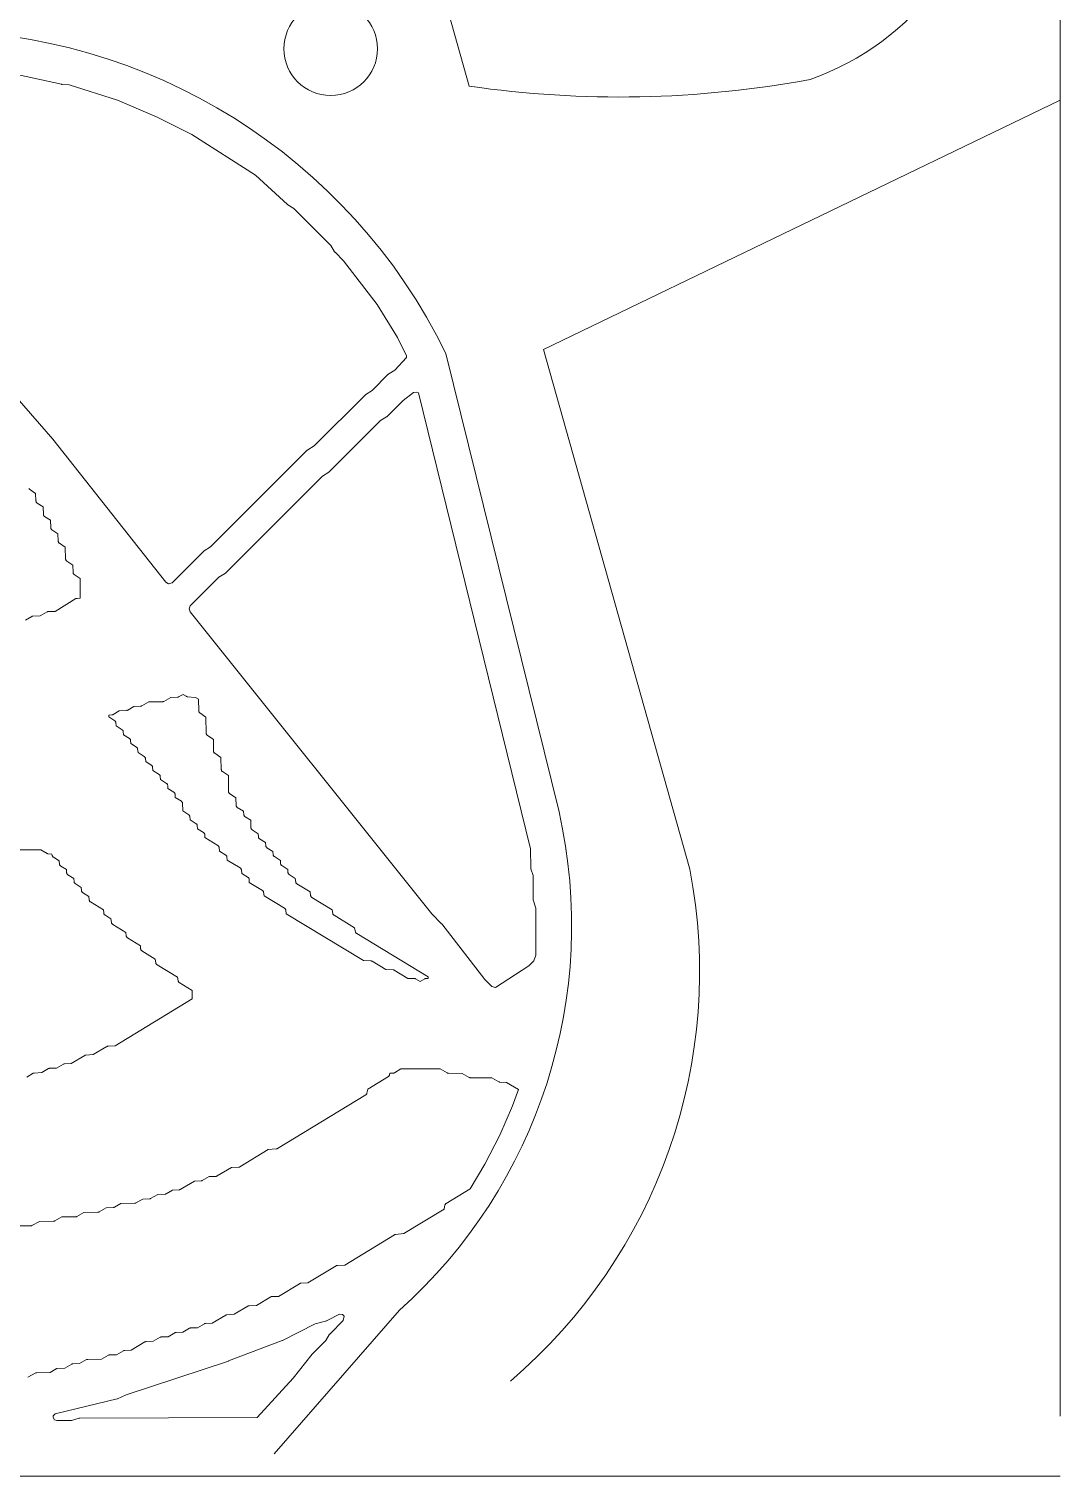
# Model space of a CAD drawing. Header units: inches. Extents: x 36 to 190, y -75 to 56.
# Drawn here: x 61.23 to 71.44, y -74.69 to -60.36 of the extents above; entities that cross this region are included whole.
import ezdxf

# ---------------------------------------------------------------- set-up
doc = ezdxf.new("R2010")
doc.units = ezdxf.units.IN
doc.layers.add('01_ORIGINAL_CAD', color=7, linetype='CONTINUOUS', lineweight=20)
doc.layers.add('03_ADDED_AREAS_SAME_COMPOSITION', color=7, linetype='CONTINUOUS', lineweight=15)

# ---------------------------------------------------------------- blocks, each defined once
blk = doc.blocks.new('07_SCALES')
at = {"layer": '01_ORIGINAL_CAD'}
for p, q in [((71.442, 55.9), (71.442, 17.906)), ((71.442, 17.312), (36.248, 17.312))]:
    blk.add_line(p, q, dxfattribs=at)
for points in [[(60.29, 39.74, -0.089338), (62.813, 42.944, -0.322066), (66.051, 42.944, -0.030946), (69.111, 38.833, -0.044664), (70.78, 33.554, -0.301674), (68.967, 31.144, -0.082145), (65.591, 31.078)], [(53.65, 30.945, -0.14301), (60.243, 31.63, -0.286424), (65.36, 28.431), (66.481, 23.89, -0.272091), (64.9, 18.954), (63.661, 17.533)]]:
    blk.add_lwpolyline(points, format="xyb", dxfattribs=at)
for points in [[(65.18, 32.538), (65.591, 31.078)], [(71.442, 30.938), (66.326, 28.468)], [(66.326, 28.468), (67.775, 23.323)]]:
    blk.add_lwpolyline(points, dxfattribs=at)
blk.add_circle((64.22, 31.448), 0.463, dxfattribs=at)
blk.add_arc((62.535, 22.313), 5.337, 310.4718, 10.9016, dxfattribs=at)
at = {"layer": '03_ADDED_AREAS_SAME_COMPOSITION'}
for points in [[(61.008, 31.216), (61.555, 31.096), (61.559, 31.095), (61.631, 31.091), (62.11, 30.94), (62.502, 30.771), (62.844, 30.599), (63.474, 30.196), (63.791, 29.905), (63.795, 29.902), (63.856, 29.865), (64.222, 29.499), (64.259, 29.438), (64.261, 29.435), (64.263, 29.433), (64.348, 29.348), (64.68, 28.914), (64.881, 28.587), (64.969, 28.407), (64.969, 28.39), (64.856, 28.265), (64.795, 28.227), (64.792, 28.226), (64.79, 28.224), (64.631, 28.065), (64.567, 28.025), (64.565, 28.024), (64.563, 28.022), (64.056, 27.515), (63.992, 27.475), (63.99, 27.474), (63.988, 27.472), (63.031, 26.515), (62.967, 26.475), (62.965, 26.474), (62.963, 26.472), (62.651, 26.16), (62.614, 26.149), (62.588, 26.166), (61.469, 27.581), (61.468, 27.582), (61.117, 27.987)], [(61.231, 27.092), (61.234, 27.09), (61.236, 27.087), (61.298, 27.045), (61.301, 26.97), (61.302, 26.966), (61.302, 26.963), (61.304, 26.96), (61.305, 26.957), (61.308, 26.954), (61.31, 26.951), (61.313, 26.949), (61.372, 26.911), (61.375, 26.836), (61.375, 26.833), (61.376, 26.83), (61.377, 26.827), (61.379, 26.824), (61.381, 26.821), (61.383, 26.818), (61.386, 26.816), (61.445, 26.778), (61.448, 26.703), (61.449, 26.7), (61.449, 26.697), (61.451, 26.694), (61.452, 26.691), (61.454, 26.688), (61.457, 26.685), (61.46, 26.683), (61.519, 26.645), (61.522, 26.57), (61.522, 26.567), (61.523, 26.564), (61.524, 26.561), (61.526, 26.558), (61.528, 26.555), (61.53, 26.552), (61.533, 26.55), (61.592, 26.512), (61.595, 26.393), (61.596, 26.39), (61.596, 26.387), (61.598, 26.383), (61.599, 26.38), (61.602, 26.378), (61.604, 26.375), (61.607, 26.373), (61.666, 26.335), (61.669, 26.26), (61.669, 26.257), (61.67, 26.253), (61.671, 26.25), (61.673, 26.247), (61.675, 26.244), (61.678, 26.242), (61.68, 26.24), (61.739, 26.202), (61.74, 26.008), (61.708, 26.005), (61.705, 26.005), (61.702, 26.004), (61.699, 26.003), (61.697, 26.002), (61.49, 25.876), (61.424, 25.875), (61.421, 25.874), (61.418, 25.874), (61.416, 25.873), (61.413, 25.871), (61.344, 25.832), (61.271, 25.828), (61.268, 25.828), (61.265, 25.827), (61.262, 25.826), (61.259, 25.824), (61.198, 25.788)], [(61.034, 23.515), (61.351, 23.515), (61.413, 23.479), (61.415, 23.477), (61.418, 23.476), (61.421, 23.475), (61.423, 23.475), (61.46, 23.472), (61.463, 23.457), (61.464, 23.454), (61.465, 23.451), (61.467, 23.448), (61.469, 23.446), (61.471, 23.443), (61.474, 23.441), (61.531, 23.407), (61.536, 23.37), (61.536, 23.367), (61.538, 23.364), (61.539, 23.361), (61.541, 23.359), (61.543, 23.356), (61.545, 23.354), (61.547, 23.353), (61.603, 23.318), (61.605, 23.288), (61.606, 23.284), (61.607, 23.281), (61.608, 23.278), (61.61, 23.275), (61.612, 23.273), (61.614, 23.27), (61.617, 23.268), (61.676, 23.23), (61.679, 23.199), (61.679, 23.196), (61.68, 23.192), (61.681, 23.189), (61.683, 23.187), (61.685, 23.184), (61.687, 23.182), (61.69, 23.18), (61.75, 23.141), (61.752, 23.11), (61.752, 23.107), (61.753, 23.104), (61.755, 23.101), (61.756, 23.098), (61.758, 23.095), (61.761, 23.093), (61.763, 23.091), (61.824, 23.052), (61.829, 23.016), (61.83, 23.013), (61.831, 23.01), (61.832, 23.007), (61.834, 23.004), (61.836, 23.002), (61.838, 23), (61.841, 22.998), (61.97, 22.919), (61.972, 22.889), (61.972, 22.885), (61.973, 22.882), (61.974, 22.879), (61.976, 22.876), (61.978, 22.874), (61.981, 22.871), (61.983, 22.869), (62.044, 22.831), (62.049, 22.794), (62.05, 22.791), (62.051, 22.788), (62.052, 22.785), (62.054, 22.782), (62.056, 22.78), (62.058, 22.778), (62.061, 22.776), (62.19, 22.697), (62.196, 22.661), (62.196, 22.658), (62.197, 22.655), (62.199, 22.652), (62.2, 22.649), (62.203, 22.647), (62.205, 22.645), (62.207, 22.643), (62.336, 22.565), (62.338, 22.534), (62.339, 22.531), (62.34, 22.527), (62.341, 22.524), (62.343, 22.521), (62.345, 22.519), (62.347, 22.517), (62.35, 22.515), (62.483, 22.431), (62.489, 22.395), (62.489, 22.392), (62.49, 22.389), (62.492, 22.386), (62.494, 22.383), (62.496, 22.381), (62.498, 22.379), (62.501, 22.377), (62.703, 22.254), (62.709, 22.218), (62.709, 22.215), (62.71, 22.212), (62.712, 22.209), (62.713, 22.206), (62.715, 22.204), (62.718, 22.202), (62.72, 22.2), (62.848, 22.122), (62.848, 22.037), (62.087, 21.574), (62.015, 21.571), (62.012, 21.57), (62.009, 21.569), (62.006, 21.568), (62.003, 21.567), (61.869, 21.486), (61.796, 21.482), (61.793, 21.481), (61.79, 21.481), (61.787, 21.48), (61.784, 21.478), (61.65, 21.397), (61.585, 21.395), (61.582, 21.395), (61.579, 21.394), (61.576, 21.393), (61.573, 21.392), (61.504, 21.353), (61.439, 21.351), (61.436, 21.351), (61.433, 21.35), (61.43, 21.349), (61.427, 21.348), (61.358, 21.308), (61.285, 21.304), (61.282, 21.304), (61.279, 21.303), (61.276, 21.302), (61.273, 21.301), (61.212, 21.264)], [(60.972, 19.789), (61.249, 19.79), (61.252, 19.79), (61.255, 19.791), (61.258, 19.792), (61.261, 19.793), (61.338, 19.834), (61.476, 19.836), (61.479, 19.836), (61.482, 19.837), (61.485, 19.838), (61.488, 19.839), (61.557, 19.878), (61.695, 19.88), (61.698, 19.881), (61.702, 19.881), (61.705, 19.882), (61.707, 19.884), (61.776, 19.923), (61.914, 19.925), (61.917, 19.925), (61.921, 19.926), (61.924, 19.927), (61.926, 19.928), (61.996, 19.968), (62.069, 19.972), (62.072, 19.972), (62.074, 19.973), (62.077, 19.974), (62.08, 19.975), (62.141, 20.012), (62.279, 20.014), (62.283, 20.014), (62.286, 20.015), (62.289, 20.016), (62.291, 20.017), (62.36, 20.056), (62.426, 20.058), (62.429, 20.058), (62.432, 20.059), (62.435, 20.06), (62.437, 20.061), (62.507, 20.101), (62.58, 20.105), (62.583, 20.105), (62.586, 20.106), (62.588, 20.107), (62.591, 20.108), (62.653, 20.145), (62.718, 20.147), (62.721, 20.147), (62.724, 20.148), (62.727, 20.149), (62.73, 20.15), (62.871, 20.234), (62.937, 20.236), (62.94, 20.236), (62.943, 20.237), (62.946, 20.238), (62.948, 20.239), (63.017, 20.278), (63.083, 20.28), (63.086, 20.28), (63.089, 20.281), (63.092, 20.282), (63.095, 20.284), (63.237, 20.367), (63.309, 20.371), (63.312, 20.372), (63.315, 20.372), (63.318, 20.373), (63.321, 20.375), (63.602, 20.545), (63.681, 20.552), (63.684, 20.553), (63.687, 20.553), (63.69, 20.554), (63.692, 20.556), (64.567, 21.088), (64.57, 21.09), (64.572, 21.092), (64.574, 21.095), (64.576, 21.098), (64.578, 21.101), (64.579, 21.104), (64.588, 21.145), (64.791, 21.27), (64.794, 21.272), (64.796, 21.274), (64.798, 21.277), (64.8, 21.279), (64.801, 21.283), (64.802, 21.286), (64.805, 21.301), (64.841, 21.303), (64.844, 21.304), (64.847, 21.305), (64.85, 21.306), (64.852, 21.307), (64.913, 21.344), (65.304, 21.344), (65.373, 21.305), (65.375, 21.303), (65.378, 21.302), (65.382, 21.302), (65.385, 21.301), (65.523, 21.3), (65.592, 21.26), (65.595, 21.259), (65.598, 21.258), (65.601, 21.257), (65.604, 21.257), (65.815, 21.255), (65.884, 21.216), (65.887, 21.215), (65.89, 21.214), (65.893, 21.213), (65.896, 21.213), (65.961, 21.211), (66.078, 21.14), (66.021, 20.98), (65.894, 20.687), (65.747, 20.401), (65.601, 20.158), (65.363, 20.013), (65.36, 20.011), (65.358, 20.009), (65.356, 20.006), (65.354, 20.003), (65.352, 20), (65.351, 19.997), (65.342, 19.956), (64.943, 19.713), (64.863, 19.706), (64.86, 19.705), (64.858, 19.705), (64.855, 19.704), (64.852, 19.702), (64.359, 19.402), (64.287, 19.398), (64.284, 19.398), (64.281, 19.397), (64.278, 19.396), (64.275, 19.395), (63.995, 19.225), (63.922, 19.221), (63.919, 19.22), (63.916, 19.22), (63.913, 19.219), (63.91, 19.217), (63.703, 19.092), (63.638, 19.09), (63.635, 19.09), (63.632, 19.089), (63.629, 19.088), (63.626, 19.087), (63.484, 19.003), (63.411, 18.999), (63.408, 18.998), (63.405, 18.998), (63.402, 18.997), (63.4, 18.995), (63.265, 18.914), (63.192, 18.91), (63.189, 18.91), (63.186, 18.909), (63.183, 18.908), (63.181, 18.906), (63.046, 18.825), (62.981, 18.824), (62.978, 18.823), (62.975, 18.823), (62.972, 18.822), (62.969, 18.82), (62.901, 18.781), (62.835, 18.779), (62.832, 18.779), (62.829, 18.778), (62.826, 18.777), (62.823, 18.776), (62.755, 18.737), (62.689, 18.735), (62.686, 18.734), (62.683, 18.734), (62.68, 18.733), (62.677, 18.731), (62.609, 18.692), (62.543, 18.69), (62.54, 18.69), (62.537, 18.689), (62.534, 18.688), (62.532, 18.687), (62.462, 18.648), (62.389, 18.644), (62.386, 18.643), (62.383, 18.642), (62.381, 18.641), (62.378, 18.64), (62.243, 18.559), (62.178, 18.557), (62.175, 18.557), (62.172, 18.556), (62.169, 18.555), (62.167, 18.554), (62.098, 18.514), (62.032, 18.513), (62.029, 18.512), (62.026, 18.512), (62.023, 18.511), (62.021, 18.509), (61.952, 18.47), (61.814, 18.468), (61.81, 18.468), (61.807, 18.467), (61.804, 18.466), (61.802, 18.465), (61.733, 18.426), (61.667, 18.424), (61.664, 18.424), (61.661, 18.423), (61.658, 18.422), (61.656, 18.421), (61.586, 18.381), (61.513, 18.377), (61.51, 18.377), (61.508, 18.376), (61.505, 18.375), (61.502, 18.374), (61.441, 18.337), (61.311, 18.336), (61.308, 18.336), (61.305, 18.336), (61.302, 18.335), (61.299, 18.333), (61.222, 18.292)]]:
    blk.add_lwpolyline(points, dxfattribs=at)
for points in [[(62.829, 25.873), (62.817, 25.902), (62.829, 25.931), (63.113, 26.215), (63.177, 26.254), (63.179, 26.256), (63.181, 26.258), (64.138, 27.215), (64.202, 27.254), (64.204, 27.256), (64.206, 27.258), (64.713, 27.765), (64.774, 27.802), (64.777, 27.804), (64.779, 27.806), (64.939, 27.965), (65.041, 28.043), (65.073, 28.048), (65.088, 28.039), (66.198, 23.525), (66.201, 23.333), (66.202, 23.33), (66.203, 23.326), (66.225, 23.26), (66.225, 23.026), (66.225, 23.022), (66.226, 23.019), (66.25, 22.936), (66.25, 22.47), (66.23, 22.416), (66.181, 22.365), (65.85, 22.151), (65.816, 22.16), (65.746, 22.231), (65.319, 22.781), (65.317, 22.783), (65.221, 22.882)], [(62.88, 25.024), (62.912, 25.005), (62.913, 24.891), (62.913, 24.888), (62.914, 24.884), (62.915, 24.881), (62.917, 24.878), (62.919, 24.875), (62.921, 24.873), (62.924, 24.871), (62.985, 24.828), (62.987, 24.669), (62.987, 24.666), (62.988, 24.663), (62.989, 24.659), (62.99, 24.656), (62.993, 24.654), (62.995, 24.651), (62.998, 24.649), (63.059, 24.607), (63.06, 24.492), (63.061, 24.489), (63.061, 24.485), (63.063, 24.482), (63.064, 24.479), (63.066, 24.476), (63.069, 24.474), (63.071, 24.472), (63.133, 24.429), (63.136, 24.31), (63.137, 24.306), (63.137, 24.303), (63.139, 24.299), (63.14, 24.296), (63.143, 24.294), (63.145, 24.291), (63.148, 24.289), (63.207, 24.251), (63.208, 24.093), (63.208, 24.09), (63.209, 24.086), (63.21, 24.083), (63.212, 24.08), (63.214, 24.077), (63.216, 24.075), (63.219, 24.073), (63.281, 24.03), (63.284, 23.955), (63.284, 23.951), (63.285, 23.948), (63.286, 23.945), (63.288, 23.942), (63.29, 23.939), (63.292, 23.937), (63.295, 23.934), (63.356, 23.896), (63.361, 23.859), (63.362, 23.856), (63.363, 23.853), (63.364, 23.85), (63.366, 23.848), (63.368, 23.845), (63.37, 23.843), (63.373, 23.841), (63.428, 23.807), (63.43, 23.733), (63.431, 23.729), (63.432, 23.726), (63.433, 23.723), (63.435, 23.72), (63.437, 23.717), (63.439, 23.715), (63.442, 23.713), (63.501, 23.674), (63.504, 23.643), (63.504, 23.64), (63.505, 23.637), (63.506, 23.634), (63.508, 23.631), (63.51, 23.628), (63.513, 23.626), (63.515, 23.624), (63.575, 23.586), (63.577, 23.555), (63.578, 23.551), (63.578, 23.548), (63.58, 23.545), (63.581, 23.542), (63.584, 23.54), (63.586, 23.537), (63.589, 23.535), (63.648, 23.497), (63.65, 23.466), (63.651, 23.463), (63.652, 23.459), (63.653, 23.456), (63.655, 23.454), (63.657, 23.451), (63.659, 23.449), (63.662, 23.447), (63.722, 23.408), (63.724, 23.377), (63.724, 23.374), (63.725, 23.371), (63.726, 23.368), (63.728, 23.365), (63.73, 23.362), (63.733, 23.36), (63.735, 23.358), (63.795, 23.32), (63.797, 23.289), (63.798, 23.285), (63.799, 23.282), (63.8, 23.279), (63.802, 23.276), (63.804, 23.274), (63.806, 23.271), (63.809, 23.269), (63.869, 23.23), (63.874, 23.194), (63.875, 23.191), (63.876, 23.188), (63.878, 23.185), (63.879, 23.182), (63.881, 23.18), (63.884, 23.178), (63.886, 23.176), (64.016, 23.097), (64.021, 23.061), (64.022, 23.058), (64.023, 23.055), (64.024, 23.052), (64.026, 23.049), (64.028, 23.047), (64.03, 23.045), (64.033, 23.043), (64.236, 22.92), (64.241, 22.884), (64.241, 22.881), (64.242, 22.878), (64.244, 22.875), (64.246, 22.872), (64.248, 22.87), (64.25, 22.868), (64.253, 22.866), (64.456, 22.742), (64.466, 22.7), (64.467, 22.697), (64.468, 22.694), (64.47, 22.691), (64.472, 22.689), (64.475, 22.687), (64.477, 22.685), (65.186, 22.256), (65.186, 22.241), (65.162, 22.24), (65.159, 22.239), (65.156, 22.239), (65.153, 22.238), (65.151, 22.236), (65.106, 22.211), (65.061, 22.236), (65.058, 22.238), (65.055, 22.239), (65.052, 22.239), (65.049, 22.24), (64.984, 22.241), (64.849, 22.322), (64.847, 22.324), (64.844, 22.325), (64.841, 22.325), (64.838, 22.326), (64.765, 22.33), (64.63, 22.411), (64.627, 22.412), (64.624, 22.413), (64.621, 22.414), (64.618, 22.414), (64.546, 22.418), (63.78, 22.882), (63.775, 22.918), (63.774, 22.921), (63.773, 22.924), (63.771, 22.927), (63.77, 22.929), (63.768, 22.932), (63.765, 22.934), (63.763, 22.936), (63.56, 23.059), (63.555, 23.095), (63.554, 23.098), (63.553, 23.101), (63.552, 23.104), (63.55, 23.107), (63.548, 23.109), (63.546, 23.111), (63.543, 23.113), (63.414, 23.192), (63.412, 23.222), (63.412, 23.226), (63.411, 23.229), (63.41, 23.232), (63.408, 23.235), (63.406, 23.237), (63.403, 23.239), (63.401, 23.241), (63.34, 23.28), (63.335, 23.317), (63.334, 23.32), (63.333, 23.323), (63.332, 23.326), (63.33, 23.328), (63.328, 23.331), (63.326, 23.333), (63.323, 23.335), (63.195, 23.413), (63.192, 23.444), (63.192, 23.447), (63.191, 23.45), (63.19, 23.453), (63.188, 23.456), (63.186, 23.459), (63.184, 23.461), (63.181, 23.463), (63.12, 23.502), (63.115, 23.539), (63.114, 23.542), (63.113, 23.545), (63.112, 23.547), (63.11, 23.55), (63.108, 23.552), (63.106, 23.555), (63.103, 23.556), (62.975, 23.635), (62.972, 23.666), (62.972, 23.669), (62.971, 23.672), (62.97, 23.675), (62.968, 23.678), (62.966, 23.681), (62.964, 23.683), (62.961, 23.685), (62.901, 23.723), (62.899, 23.754), (62.899, 23.758), (62.898, 23.761), (62.896, 23.764), (62.895, 23.767), (62.893, 23.769), (62.89, 23.771), (62.888, 23.773), (62.828, 23.812), (62.826, 23.843), (62.825, 23.846), (62.824, 23.849), (62.823, 23.852), (62.821, 23.855), (62.819, 23.858), (62.817, 23.86), (62.814, 23.862), (62.755, 23.9), (62.752, 23.975), (62.752, 23.978), (62.751, 23.982), (62.75, 23.985), (62.748, 23.988), (62.746, 23.991), (62.744, 23.993), (62.741, 23.995), (62.681, 24.033), (62.679, 24.065), (62.678, 24.068), (62.678, 24.071), (62.676, 24.074), (62.675, 24.077), (62.672, 24.08), (62.67, 24.082), (62.667, 24.084), (62.608, 24.122), (62.606, 24.153), (62.605, 24.157), (62.604, 24.16), (62.603, 24.163), (62.601, 24.166), (62.599, 24.168), (62.597, 24.171), (62.594, 24.172), (62.534, 24.211), (62.532, 24.242), (62.532, 24.245), (62.531, 24.248), (62.53, 24.251), (62.528, 24.254), (62.526, 24.257), (62.523, 24.259), (62.521, 24.261), (62.46, 24.3), (62.455, 24.337), (62.454, 24.34), (62.453, 24.343), (62.452, 24.345), (62.45, 24.348), (62.448, 24.35), (62.446, 24.353), (62.443, 24.354), (62.388, 24.388), (62.385, 24.419), (62.385, 24.423), (62.384, 24.426), (62.383, 24.429), (62.381, 24.432), (62.379, 24.434), (62.377, 24.437), (62.374, 24.438), (62.314, 24.477), (62.308, 24.514), (62.308, 24.517), (62.307, 24.52), (62.305, 24.523), (62.303, 24.525), (62.301, 24.528), (62.299, 24.53), (62.297, 24.532), (62.241, 24.566), (62.239, 24.597), (62.238, 24.6), (62.237, 24.603), (62.236, 24.606), (62.234, 24.609), (62.232, 24.612), (62.23, 24.614), (62.227, 24.616), (62.168, 24.654), (62.165, 24.685), (62.165, 24.689), (62.164, 24.692), (62.163, 24.695), (62.161, 24.698), (62.159, 24.7), (62.157, 24.703), (62.154, 24.704), (62.094, 24.743), (62.092, 24.774), (62.092, 24.777), (62.091, 24.78), (62.089, 24.783), (62.088, 24.786), (62.086, 24.789), (62.083, 24.791), (62.081, 24.793), (62.022, 24.831), (62.022, 24.848), (62.054, 24.85), (62.056, 24.851), (62.059, 24.851), (62.062, 24.852), (62.065, 24.854), (62.126, 24.891), (62.199, 24.895), (62.202, 24.895), (62.205, 24.896), (62.208, 24.897), (62.211, 24.898), (62.272, 24.935), (62.337, 24.937), (62.34, 24.937), (62.343, 24.938), (62.346, 24.939), (62.349, 24.94), (62.418, 24.979), (62.556, 24.981), (62.559, 24.981), (62.562, 24.982), (62.565, 24.983), (62.568, 24.984), (62.637, 25.024), (62.702, 25.026), (62.705, 25.026), (62.708, 25.026), (62.711, 25.027), (62.714, 25.029), (62.758, 25.054), (62.789, 25.035), (62.792, 25.033), (62.795, 25.032), (62.797, 25.032), (62.8, 25.031)], [(61.49, 17.928), (62.105, 18.076), (62.107, 18.076), (62.11, 18.077), (62.194, 18.118), (63.207, 18.451), (63.208, 18.452), (63.738, 18.654), (63.741, 18.655), (64.066, 18.82), (64.18, 18.851), (64.183, 18.852), (64.185, 18.853), (64.307, 18.914), (64.338, 18.913), (64.354, 18.895), (64.344, 18.853), (64.213, 18.722), (64.211, 18.719), (64.209, 18.717), (64.172, 18.656), (64.038, 18.522), (64.036, 18.52), (63.847, 18.281), (63.492, 17.892), (61.736, 17.887), (61.732, 17.887), (61.729, 17.886), (61.652, 17.863), (61.507, 17.862), (61.486, 17.869), (61.471, 17.892), (61.472, 17.909)]]:
    blk.add_lwpolyline(points, close=True, dxfattribs=at)

msp = doc.modelspace()

# ---------------------------------------------------------------- block references
msp.add_blockref('07_SCALES', (0, -92))

doc.saveas('drawing.dxf')
